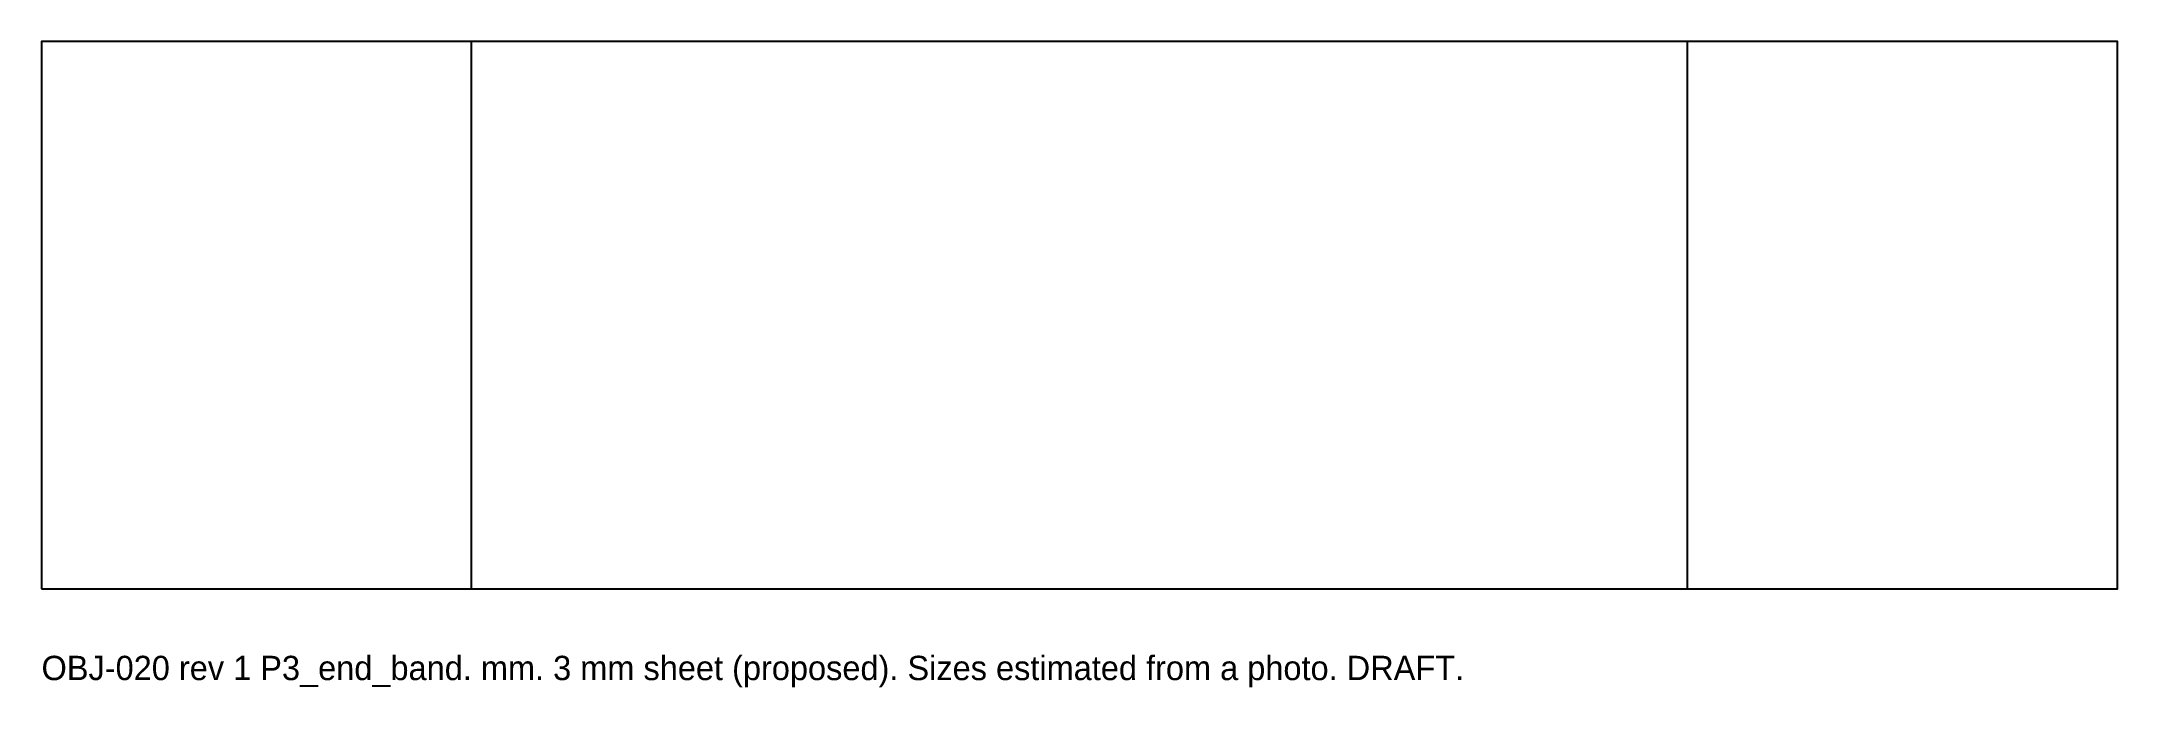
# Model space of a CAD drawing. Header units: millimetres. Extents: x 0 to 683, y -32 to 180.
import ezdxf

# ---------------------------------------------------------------- set-up
doc = ezdxf.new("R2010")
doc.units = ezdxf.units.MM
for name, color, linetype in [('BEND', 5, 'Continuous'), ('CUT', 7, 'Continuous'), ('NOTE', 8, 'Continuous')]:
    doc.layers.add(name, color=color, linetype=linetype)

msp = doc.modelspace()

# ---------------------------------------------------------------- linework, layer by layer
at = {"layer": 'BEND'}
for p, q in [((141.42, 0), (141.42, 180)), ((541.42, 0), (541.42, 180))]:
    msp.add_line(p, q, dxfattribs=at)
at = {"layer": 'CUT'}
msp.add_lwpolyline([(0, 0), (682.84, 0), (682.84, 180), (0, 180)], close=True, dxfattribs=at)

# ---------------------------------------------------------------- texts
at = {"layer": 'NOTE'}
msp.add_text('OBJ-020 rev 1 P3_end_band. mm. 3 mm sheet (proposed). Sizes estimated from a photo. DRAFT.', height=8, dxfattribs=at).set_placement((0, -30))

doc.saveas('drawing.dxf')
